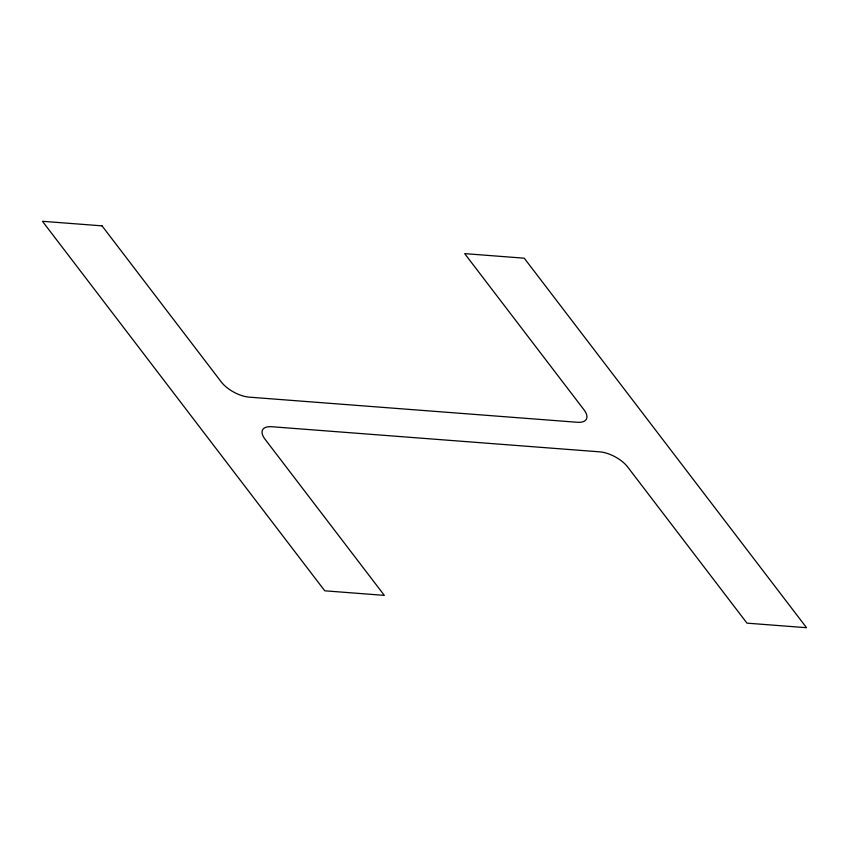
<?xml version="1.0" encoding="UTF-8"?>
<svg xmlns="http://www.w3.org/2000/svg" width="849" height="849" viewBox="0 0 849 849"><rect width="100%" height="100%" fill="white"/><g stroke="black" fill="none" stroke-linecap="round" stroke-linejoin="round"><path stroke-width="1.27" d="M102.029 225.855L42.45 221.292L324.753 590.808L384.332 595.372L264.994 439.166A22.35 10.008 28.5 0 1 271.754 426.729L599.85 451.859A22.35 10.008 28.5 0 1 627.634 466.939L746.971 623.145L806.55 627.708L524.247 258.192L464.668 253.628L584.006 409.834A22.35 10.008 28.5 0 1 577.246 422.271L249.15 397.141A22.35 10.008 28.5 0 1 221.366 382.061L102.029 225.855"/></g></svg>
